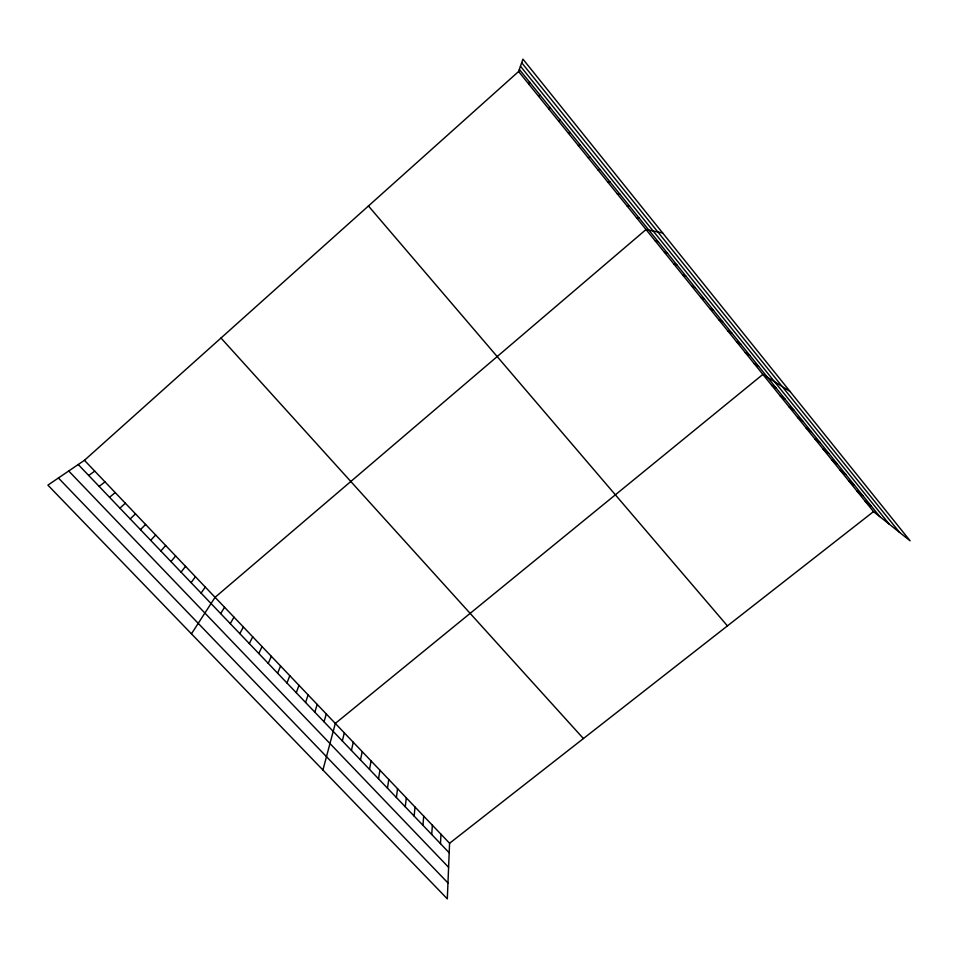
<?xml version="1.0" encoding="UTF-8"?>
<svg xmlns="http://www.w3.org/2000/svg" width="958" height="958" viewBox="0 0 958 958"><rect width="100%" height="100%" fill="white"/><g stroke="black" fill="none" stroke-linecap="round" stroke-linejoin="round"><path stroke-width="1.44" d="M84.436 460.307L449.577 843.256L447.314 898.867L47.9 485.131L84.436 460.307L518.613 71.503L522.924 59.133L910.1 540.803L873.516 511.608L518.613 71.503M440.476 843.639L440.991 834.25M431.723 834.478L432.369 825.209M422.945 825.293L423.711 816.144M414.131 816.06L415.03 807.031M405.282 806.804L406.3 797.882M396.396 797.499L397.546 788.697M387.475 788.171L388.768 779.489M378.518 778.794L379.943 770.232M369.525 769.382L371.081 760.939M360.495 759.933L362.196 751.623M351.43 750.449L353.262 742.258M342.341 740.929L344.305 732.858M322.93 770.028L335.312 723.422L762.879 374.41L790.075 391.487M324.032 721.769L326.283 713.95M314.823 712.129L317.218 704.441M305.578 702.454L308.117 694.897M296.297 692.742L298.968 685.317M286.981 682.994L289.795 675.689M277.616 673.199L280.586 666.026M268.228 663.367L271.342 656.338M258.792 653.5L262.061 646.59M528.684 83.993L529.582 82.125M249.319 643.584L252.732 636.819M239.811 633.633L243.38 626.999M230.267 623.634L233.98 617.144M220.675 613.611L224.543 607.252M538.707 96.423L539.773 94.77M191.444 633.825L215.071 597.325L646.051 229.525L662.661 232.974M201.096 593.11L205.275 587.038M191.097 582.644L195.432 576.728M181.05 572.13L185.553 566.358M170.967 561.58L175.637 555.951M548.694 108.805L549.916 107.356M160.836 550.97L165.674 545.509M150.669 540.324L155.663 535.007M140.455 529.642L145.616 524.469M130.192 518.901L135.521 513.895M558.622 121.127L560.023 119.894M119.882 508.123L125.39 503.261M109.535 497.286L115.223 492.592M449.577 843.256L873.516 511.608M99.153 486.413L104.997 481.874M88.711 475.491L94.734 471.108M568.513 133.39L570.07 132.36M578.357 145.592L580.081 144.778M588.164 157.747L590.044 157.136M597.912 169.841L599.959 169.434M607.623 181.888L609.827 181.685M617.299 193.875L619.646 193.875M626.927 205.814L629.43 206.006M636.507 217.694L639.166 218.089M655.26 240.961L658.218 241.727M664.445 252.349L667.546 253.295M673.582 263.678L676.827 264.815M682.683 274.97L686.072 276.287M691.748 286.202L695.28 287.711M700.777 297.399L704.441 299.076M709.758 308.536L713.566 310.404M718.704 319.637L722.655 321.672M727.613 330.678L731.696 332.893M736.486 341.683L740.702 344.066M745.324 352.64L749.671 355.19M754.126 363.549L758.604 366.279M771.609 385.236L776.351 388.289M780.291 396.001L785.165 399.235M788.949 406.731L793.942 410.132M797.559 417.413L802.684 420.969M806.145 428.058L811.39 431.771M814.683 438.656L820.06 442.524M823.197 449.206L828.694 453.242M831.664 459.708L837.292 463.911M840.106 470.174L845.854 474.521M848.513 480.593L854.368 485.107M856.883 490.975L862.859 495.633M865.218 501.309L871.313 506.123M58.402 477.994L447.961 882.953M68.713 470.989L448.595 867.289M78.233 464.522L449.182 852.764M220.987 338.018L583.41 738.558M368.447 205.982L727.421 625.897M521.679 62.701L899.586 532.42M520.457 66.198L889.275 524.182M519.344 69.419L879.731 516.566"/></g></svg>
